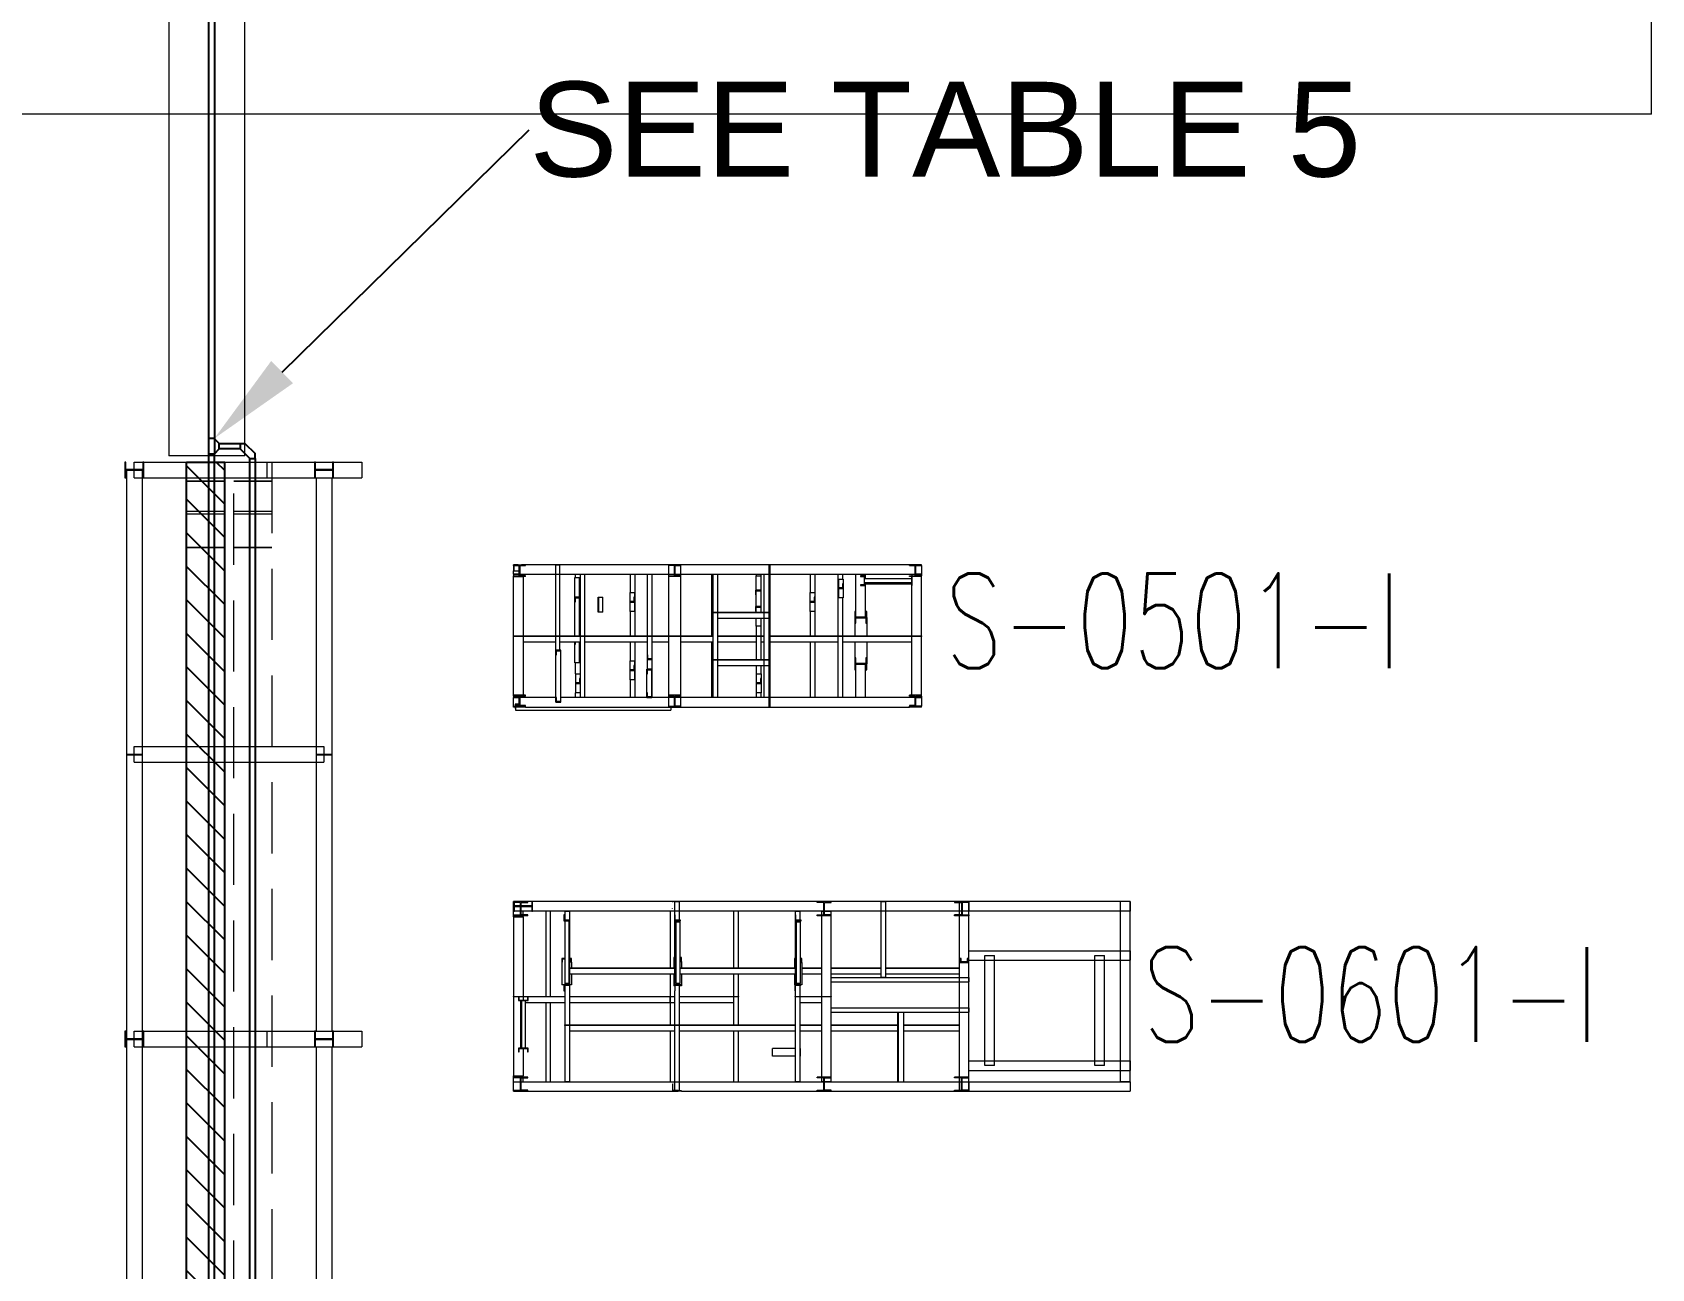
# Model space of a CAD drawing. Header units: inches. Extents: x -430764 to 624329, y 7374 to 217374.
# Drawn here: x -243670 to -226595, y 126808 to 139841 of the extents above; entities that cross this region are included whole.
import ezdxf
from ezdxf import colors
from ezdxf.entities.mleader import LeaderData, LeaderLine
from ezdxf.enums import TextEntityAlignment as Align
from ezdxf.math import Vec2, Vec3

# ---------------------------------------------------------------- set-up
doc = ezdxf.new("R2010")
doc.units = ezdxf.units.IN
doc.header["$MEASUREMENT"] = 0
doc.linetypes.add('CABLETRAYLAYOUT-EMBED 2_DWG$0$HIDDEN2', pattern=[0.1875, 0.125, -0.0625])
for name, color, linetype, lineweight in [('Background Stuff', 252, 'Continuous', 5), ('Cable Tray Instruments', 7, 'Continuous', 13), ('Cable Tray Power', 7, 'Continuous', 13), ('Cable Trench', 7, 'Continuous', 13), ('CABLETRAYLAYOUT-EMBED 2_DWG$0$DwgTemplate', 7, 'Continuous', 9), ('Labels', 7, 'Continuous', 5)]:
    doc.layers.add(name, color=color, linetype=linetype, lineweight=lineweight)
doc.layers.add('Cables', color=7, linetype='Continuous')
doc.styles.add('HZTXT', font='simplexs.shx', dxfattribs={"width": 0.7, "bigfont": 'hztxt.shx'})
doc.styles.get("Standard").update_dxf_attribs({"font": 'arial.ttf'})

msp = doc.modelspace()

# ---------------------------------------------------------------- hatches: boundary and pattern name
at = {"layer": 'Cables'}
h = msp.add_hatch(dxfattribs=at)
h.set_pattern_fill('ANSI31', color=3, scale=2000, angle=90)
h.paths.add_polyline_path([(-242045, 135311), (-241645, 135311), (-241645, 93228), (-242045, 93228)])

# ---------------------------------------------------------------- linework, layer by layer
at = {"layer": 'Background Stuff', "color": 2}
msp.add_line((-241430, 135378), (-242230, 135378), dxfattribs=at)
at = {"layer": 'Cable Tray Instruments', "color": 6, "linetype": 'CABLETRAYLAYOUT-EMBED 2_DWG$0$HIDDEN2', "ltscale": 6000}
msp.add_lwpolyline([(-241145, 135311), (-241145, 93728), (-241545, 93728), (-241545, 135311)], dxfattribs=at)
msp.add_lwpolyline([(-241145, 93728), (-241545, 93728), (-241545, 135311), (-241145, 135311)], close=True, dxfattribs=at)
at = {"layer": 'Cable Tray Power', "color": 3, "linetype": 'Continuous'}
for p, q in [((-242045, 135311), (-241645, 135311)), ((-242045, 135111), (-241645, 135111)), ((-242045, 135111), (-241645, 135111)), ((-242045, 135111), (-241645, 135111)), ((-242045, 135111), (-241645, 135111)), ((-241645, 135111), (-242045, 135111)), ((-241645, 135111), (-242045, 135111)), ((-241645, 135111), (-242045, 135111)), ((-241645, 135111), (-242045, 135111)), ((-242045, 135111), (-241645, 135111)), ((-242045, 134792), (-241645, 134792)), ((-241645, 134761), (-242045, 134761)), ((-241645, 131528), (-241645, 132228)), ((-242045, 131528), (-242045, 126311))]:
    msp.add_line(p, q, dxfattribs=at)
at = {"layer": 'Cable Tray Power', "color": 6, "linetype": 'Continuous', "ltscale": 6000}
for p, q in [((-241545, 135311), (-241145, 135311)), ((-241545, 135111), (-241145, 135111)), ((-241545, 134792), (-241145, 134792)), ((-241145, 134761), (-241545, 134761)), ((-241145, 134411), (-241545, 134411)), ((-241545, 134411), (-241145, 134411)), ((-241545, 134411), (-241145, 134411))]:
    msp.add_line(p, q, dxfattribs=at)
at = {"layer": 'Cable Tray Power', "color": 6, "linetype": 'Continuous'}
for p, q in [((-241545, 135111), (-241145, 135111)), ((-241545, 135111), (-241145, 135111)), ((-241545, 135111), (-241145, 135111)), ((-241545, 135111), (-241145, 135111)), ((-241145, 135111), (-241545, 135111)), ((-241145, 135111), (-241545, 135111)), ((-241145, 135111), (-241545, 135111)), ((-241145, 135111), (-241545, 135111))]:
    msp.add_line(p, q, dxfattribs=at)
at = {"layer": 'Cable Tray Power', "color": 3, "linetype": 'Continuous'}
for points in [[(-242045, 135311), (-242045, 132228)], [(-241645, 135311), (-241645, 132228), (-241645, 131528), (-241645, 117518), (-241645, 117458), (-241645, 117398), (-241645, 117458), (-241645, 117518), (-241645, 131528)], [(-242045, 134411), (-241645, 134411)]]:
    msp.add_lwpolyline(points, close=True, dxfattribs=at)
msp.add_lwpolyline([(-242045, 120146), (-242045, 117518), (-242045, 131528), (-242045, 132228), (-242045, 131528)], dxfattribs=at)
at = {"layer": 'Cable Trench', "color": 2, "linetype": 'Continuous'}
msp.add_lwpolyline([(-241430, 135378), (-241430, 152194), (-242230, 152194), (-242230, 135378)], dxfattribs=at)
at = {"layer": 'Cables'}
for p, q in [((-241752, 135561), (-241808, 135561)), ((-241699, 135507), (-241752, 135561)), ((-241699, 135450), (-241752, 135396)), ((-241478, 135507), (-241428, 135507)), ((-241478, 135451), (-241377, 135350)), ((-241428, 135507), (-241320, 135400)), ((-241751, 135396), (-241808, 135396)), ((-241752, 135396), (-241808, 135396)), ((-241320, 135350), (-241320, 135400))]:
    msp.add_line(p, q, dxfattribs=at)
for points in [[(-241808, 135396), (-241808, 152848), (-241751, 152848), (-241751, 135396)], [(-241809, 93357), (-241809, 135396), (-241752, 135396), (-241752, 93357)], [(-241377, 93728), (-241377, 135350), (-241319, 135350), (-241320, 93728)]]:
    msp.add_lwpolyline(points, dxfattribs=at)
msp.add_lwpolyline([(-241478, 135451), (-241699, 135451), (-241699, 135507), (-241478, 135507)], close=True, dxfattribs=at)
at = {"layer": 'Cables', "color": 3}
msp.add_lwpolyline([(-242045, 135311), (-241645, 135311), (-241645, 93228), (-242045, 93228)], close=True, dxfattribs=at)
at = {"layer": 'CABLETRAYLAYOUT-EMBED 2_DWG$0$DwgTemplate', "color": 252, "linetype": 'Continuous'}
for p, q in [((-226595, 138978), (-226595, 143478)), ((-240912, 138978), (-255602, 138978)), ((-226595, 138978), (-240912, 138978)), ((-242685, 135311), (-242696, 135311)), ((-242696, 135311), (-242696, 135146)), ((-242685, 135231), (-242685, 135311)), ((-242595, 135311), (-241195, 135311)), ((-242595, 135146), (-242595, 135311)), ((-242504, 135311), (-242504, 135231)), ((-242494, 135311), (-242504, 135311)), ((-242494, 135146), (-242494, 135311)), ((-241195, 135311), (-240195, 135311)), ((-241195, 135146), (-241195, 135311)), ((-240696, 135311), (-240696, 135146)), ((-240685, 135311), (-240696, 135311)), ((-240685, 135231), (-240685, 135311)), ((-240504, 135311), (-240504, 135231)), ((-240494, 135311), (-240504, 135311)), ((-240494, 135146), (-240494, 135311)), ((-240195, 135311), (-240195, 135146)), ((-242696, 135146), (-242685, 135146)), ((-242504, 135231), (-242685, 135231)), ((-242685, 135225), (-242504, 135225)), ((-242685, 135146), (-242685, 135225)), ((-242677, 135228), (-242677, 132228)), ((-242677, 135228), (-242512, 135228)), ((-242595, 135146), (-241195, 135146)), ((-242512, 135228), (-242512, 132228)), ((-242504, 135225), (-242504, 135146)), ((-242504, 135146), (-242494, 135146)), ((-241195, 135146), (-240195, 135146)), ((-240696, 135146), (-240685, 135146)), ((-240504, 135231), (-240685, 135231)), ((-240685, 135146), (-240685, 135225)), ((-240685, 135225), (-240504, 135225)), ((-240677, 135146), (-240677, 132228)), ((-240512, 135146), (-240512, 132228)), ((-240504, 135225), (-240504, 135146)), ((-240504, 135146), (-240494, 135146)), ((-238595, 134228), (-238595, 134165)), ((-238547, 134228), (-238595, 134228)), ((-238595, 134219), (-238595, 134228)), ((-238590, 134222), (-238547, 134222)), ((-238590, 134165), (-238590, 134222)), ((-238536, 134219), (-238587, 134219)), ((-238547, 134222), (-238547, 134228)), ((-238547, 134228), (-238513, 134228)), ((-238513, 134222), (-238547, 134222)), ((-238536, 134112), (-238536, 134219)), ((-238529, 134219), (-238470, 134219)), ((-238529, 134219), (-238529, 134128)), ((-238529, 134219), (-238470, 134219)), ((-238529, 134112), (-238529, 134219)), ((-238470, 134228), (-238513, 134228)), ((-238470, 134219), (-238470, 134228)), ((-234420, 134228), (-238470, 134228)), ((-238470, 134219), (-238470, 134228)), ((-238150, 134228), (-238107, 134228)), ((-238150, 133328), (-238150, 134228)), ((-238107, 133328), (-238107, 134228)), ((-236832, 134228), (-236957, 134228)), ((-236957, 134219), (-236957, 134228)), ((-236957, 134228), (-236832, 134228)), ((-236957, 132728), (-236957, 134228)), ((-236898, 134219), (-236957, 134219)), ((-236898, 134112), (-236898, 134219)), ((-236892, 134112), (-236892, 134219)), ((-236892, 134219), (-236832, 134219)), ((-236832, 134219), (-236832, 134228)), ((-236832, 132728), (-236832, 134228)), ((-235901, 134225), (-235895, 134225)), ((-235901, 132728), (-235901, 134225)), ((-235895, 134225), (-235895, 132728)), ((-234420, 134228), (-234420, 134219)), ((-234420, 134219), (-234420, 134228)), ((-234295, 134228), (-234420, 134228)), ((-234420, 134219), (-234361, 134219)), ((-234361, 134219), (-234420, 134219)), ((-234361, 134128), (-234361, 134219)), ((-234361, 134112), (-234361, 134219)), ((-234354, 134112), (-234354, 134219)), ((-234354, 134219), (-234295, 134219)), ((-234295, 134219), (-234295, 134228)), ((-234295, 134219), (-234295, 134128)), ((-238595, 134128), (-238595, 134165)), ((-238595, 134165), (-238590, 134165)), ((-238536, 134128), (-238595, 134128)), ((-238595, 134128), (-238595, 134112)), ((-238595, 134128), (-238536, 134128)), ((-238595, 134112), (-238536, 134112)), ((-238595, 134103), (-238595, 134112)), ((-238595, 132853), (-238595, 134103)), ((-238595, 134103), (-238495, 134103)), ((-238470, 134103), (-238595, 134103)), ((-238590, 134165), (-238536, 134165)), ((-238529, 134128), (-234361, 134128)), ((-238470, 134112), (-238529, 134112)), ((-238495, 134128), (-238495, 134112)), ((-238495, 134103), (-238495, 132853)), ((-238470, 134103), (-238470, 134112)), ((-237950, 133478), (-237950, 134093)), ((-237950, 134093), (-237899, 134093)), ((-237943, 134093), (-237943, 134128)), ((-237899, 133478), (-237899, 134093)), ((-237895, 134128), (-237847, 134128)), ((-237895, 134128), (-237895, 132828)), ((-237847, 134128), (-237847, 132828)), ((-237363, 133935), (-237363, 134128)), ((-237315, 133478), (-237315, 134128)), ((-237183, 133128), (-237183, 134128)), ((-237183, 134128), (-237135, 134128)), ((-237135, 132828), (-237135, 134128)), ((-236957, 134103), (-236957, 134112)), ((-236957, 134112), (-236898, 134112)), ((-236832, 134103), (-236957, 134103)), ((-236832, 134112), (-236892, 134112)), ((-236832, 134103), (-236832, 134112)), ((-236508, 134128), (-236508, 133478)), ((-236495, 134128), (-236447, 134128)), ((-236495, 134128), (-236495, 132828)), ((-236447, 134128), (-236447, 132828)), ((-236445, 134128), (-236445, 133728)), ((-236040, 134110), (-236040, 133728)), ((-236040, 134110), (-235989, 134110)), ((-236033, 134110), (-236033, 134128)), ((-235989, 134110), (-235989, 133728)), ((-235985, 133728), (-235985, 134128)), ((-235958, 134128), (-235958, 133728)), ((-235463, 133935), (-235463, 134128)), ((-235415, 133478), (-235415, 134128)), ((-235173, 132828), (-235173, 134128)), ((-235173, 134128), (-235125, 134128)), ((-235170, 134078), (-235119, 134078)), ((-235170, 134078), (-235170, 133878)), ((-235125, 134078), (-235125, 134128)), ((-235119, 134078), (-235119, 133878)), ((-234985, 133677), (-234985, 134128)), ((-234937, 134110), (-234937, 134103)), ((-234896, 134110), (-234937, 134110)), ((-234937, 134103), (-234900, 134103)), ((-234900, 134103), (-234900, 134016)), ((-234896, 134008), (-234896, 134110)), ((-234396, 134080), (-234896, 134080)), ((-234896, 134040), (-234396, 134040)), ((-234885, 134080), (-234885, 134128)), ((-234420, 134112), (-234361, 134112)), ((-234420, 134103), (-234420, 134112)), ((-234295, 134103), (-234420, 134103)), ((-234396, 134103), (-234396, 134008)), ((-234395, 134128), (-234395, 134112)), ((-234295, 134103), (-234395, 134103)), ((-234395, 132853), (-234395, 134103)), ((-234295, 134128), (-234354, 134128)), ((-234354, 134128), (-234295, 134128)), ((-234295, 134112), (-234354, 134112)), ((-234295, 134128), (-234295, 134112)), ((-234295, 134103), (-234295, 134112)), ((-234295, 132853), (-234295, 134103)), ((-237950, 133888), (-237950, 133837)), ((-237899, 133888), (-237950, 133888)), ((-237944, 133881), (-237899, 133881)), ((-237944, 133837), (-237944, 133881)), ((-237899, 133881), (-237899, 133888)), ((-237705, 133887), (-237699, 133887)), ((-237705, 133728), (-237705, 133887)), ((-237699, 133887), (-237699, 133728)), ((-237699, 133887), (-237654, 133887)), ((-237654, 133728), (-237654, 133887)), ((-237370, 133935), (-237370, 133735)), ((-237370, 133935), (-237319, 133935)), ((-237326, 133886), (-237326, 133842)), ((-237319, 133886), (-237326, 133886)), ((-237319, 133935), (-237319, 133735)), ((-237319, 133835), (-237319, 133886)), ((-235993, 133962), (-236043, 133962)), ((-236043, 133962), (-236043, 133911)), ((-236043, 133911), (-236037, 133911)), ((-236037, 133955), (-235993, 133955)), ((-236037, 133911), (-236037, 133955)), ((-235993, 133955), (-235993, 133962)), ((-235470, 133935), (-235419, 133935)), ((-235470, 133935), (-235470, 133735)), ((-235426, 133886), (-235426, 133842)), ((-235419, 133886), (-235426, 133886)), ((-235419, 133935), (-235419, 133735)), ((-235419, 133835), (-235419, 133886)), ((-235170, 133985), (-235170, 133978)), ((-235126, 133985), (-235170, 133985)), ((-235170, 133978), (-235119, 133978)), ((-235119, 133878), (-235170, 133878)), ((-235119, 134029), (-235126, 134029)), ((-235126, 134029), (-235126, 133985)), ((-235125, 132828), (-235125, 133878)), ((-235119, 133978), (-235119, 134029)), ((-234900, 134016), (-234937, 134016)), ((-234937, 134016), (-234937, 134008)), ((-234937, 134008), (-234896, 134008)), ((-234896, 134029), (-234396, 134029)), ((-234885, 133677), (-234885, 134029)), ((-234396, 134008), (-234395, 134008)), ((-237950, 133837), (-237944, 133837)), ((-237699, 133728), (-237705, 133728)), ((-237654, 133728), (-237699, 133728)), ((-237370, 133842), (-237370, 133835)), ((-237326, 133842), (-237370, 133842)), ((-237370, 133835), (-237319, 133835)), ((-237319, 133735), (-237370, 133735)), ((-237363, 133478), (-237363, 133735)), ((-236495, 133722), (-236495, 133728)), ((-236495, 133728), (-235895, 133728)), ((-235895, 133722), (-236495, 133722)), ((-235993, 133790), (-236043, 133790)), ((-236043, 133790), (-236043, 133739)), ((-236043, 133739), (-236037, 133739)), ((-236037, 133783), (-235993, 133783)), ((-236037, 133739), (-236037, 133783)), ((-235993, 133783), (-235993, 133790)), ((-235958, 133722), (-235958, 133228)), ((-235895, 133728), (-235895, 133722)), ((-235426, 133842), (-235470, 133842)), ((-235470, 133842), (-235470, 133835)), ((-235470, 133835), (-235419, 133835)), ((-235419, 133735), (-235470, 133735)), ((-235463, 133478), (-235463, 133735)), ((-234997, 133736), (-234997, 133611)), ((-234988, 133736), (-234997, 133736)), ((-234988, 133677), (-234988, 133736)), ((-234872, 133736), (-234881, 133736)), ((-234881, 133736), (-234881, 133677)), ((-234872, 133611), (-234872, 133736)), ((-236447, 133665), (-235901, 133665)), ((-236445, 133665), (-236445, 133228)), ((-236040, 133665), (-236040, 133580)), ((-235989, 133580), (-236040, 133580)), ((-236033, 133228), (-236033, 133580)), ((-235989, 133665), (-235989, 133580)), ((-235985, 133228), (-235985, 133665)), ((-234997, 133673), (-234872, 133673)), ((-234997, 133673), (-234997, 133478)), ((-234997, 133611), (-234988, 133611)), ((-234881, 133677), (-234988, 133677)), ((-234988, 133670), (-234881, 133670)), ((-234988, 133611), (-234988, 133670)), ((-234881, 133670), (-234881, 133611)), ((-234881, 133611), (-234872, 133611)), ((-234872, 133673), (-234872, 133478)), ((-238595, 133478), (-238147, 133478)), ((-238595, 133472), (-238595, 133478)), ((-238147, 133472), (-238595, 133472)), ((-238495, 133415), (-238150, 133415)), ((-238147, 133478), (-238147, 133472)), ((-238147, 133478), (-237895, 133478)), ((-238147, 133472), (-238147, 133478)), ((-237895, 133472), (-238147, 133472)), ((-238107, 133415), (-237895, 133415)), ((-237950, 133193), (-237950, 133415)), ((-237950, 133415), (-237950, 133391)), ((-237950, 133391), (-237944, 133391)), ((-237944, 133391), (-237944, 133415)), ((-237899, 133193), (-237899, 133415)), ((-237895, 133472), (-237895, 133478)), ((-237895, 133478), (-237135, 133478)), ((-237895, 133478), (-237895, 133472)), ((-237135, 133472), (-237895, 133472)), ((-237847, 133415), (-237183, 133415)), ((-237363, 133215), (-237363, 133415)), ((-237315, 132828), (-237315, 133415)), ((-237135, 133478), (-237135, 133472)), ((-237135, 133478), (-236895, 133478)), ((-237135, 133472), (-237135, 133478)), ((-236895, 133472), (-237135, 133472)), ((-237135, 133415), (-236957, 133415)), ((-236895, 133478), (-236495, 133478)), ((-236895, 133472), (-236895, 133478)), ((-236895, 133478), (-236895, 133472)), ((-236495, 133472), (-236895, 133472)), ((-236832, 133415), (-236495, 133415)), ((-236508, 133415), (-236508, 132828)), ((-236495, 133478), (-236495, 133472)), ((-236447, 133478), (-235985, 133478)), ((-235985, 133472), (-236447, 133472)), ((-236445, 133415), (-236033, 133415)), ((-235985, 133478), (-235985, 133472)), ((-235985, 133472), (-235985, 133478)), ((-235985, 133478), (-235958, 133478)), ((-235958, 133472), (-235985, 133472)), ((-235985, 133415), (-235958, 133415)), ((-235895, 133478), (-235125, 133478)), ((-235895, 133472), (-235895, 133478)), ((-235125, 133472), (-235895, 133472)), ((-235895, 133415), (-235173, 133415)), ((-235463, 132828), (-235463, 133415)), ((-235415, 132828), (-235415, 133415)), ((-235125, 133478), (-235125, 133472)), ((-235125, 133472), (-235125, 133478)), ((-235125, 133478), (-234295, 133478)), ((-234295, 133472), (-235125, 133472)), ((-235125, 133415), (-234395, 133415)), ((-234997, 133415), (-234997, 133183)), ((-234872, 133415), (-234872, 133183)), ((-234295, 133478), (-234295, 133472)), ((-238099, 133328), (-238150, 133328)), ((-238150, 133328), (-238150, 133277)), ((-238150, 133328), (-238099, 133328)), ((-238150, 132779), (-238150, 133328)), ((-238150, 133277), (-238144, 133277)), ((-238144, 133277), (-238144, 133322)), ((-238144, 133322), (-238099, 133322)), ((-238099, 133322), (-238099, 133328)), ((-238099, 132779), (-238099, 133328)), ((-237899, 133193), (-237950, 133193)), ((-237943, 133078), (-237943, 133193)), ((-237370, 133215), (-237319, 133215)), ((-237370, 133215), (-237370, 133015)), ((-237319, 133215), (-237319, 133015)), ((-237186, 133279), (-237186, 133228)), ((-237179, 133279), (-237186, 133279)), ((-237186, 133228), (-237135, 133228)), ((-237179, 133235), (-237179, 133279)), ((-237135, 133235), (-237179, 133235)), ((-237135, 133228), (-237135, 133235)), ((-236495, 133222), (-236495, 133228)), ((-236495, 133228), (-235895, 133228)), ((-235895, 133222), (-236495, 133222)), ((-235958, 133222), (-235958, 132828)), ((-235895, 133228), (-235895, 133222)), ((-234997, 133246), (-234997, 133121)), ((-234988, 133246), (-234997, 133246)), ((-234988, 133187), (-234988, 133246)), ((-234881, 133187), (-234988, 133187)), ((-234881, 133246), (-234881, 133187)), ((-234872, 133246), (-234881, 133246)), ((-234872, 133121), (-234872, 133246)), ((-237944, 133078), (-237895, 133078)), ((-237944, 133078), (-237944, 132878)), ((-237900, 133029), (-237900, 132985)), ((-237895, 133029), (-237900, 133029)), ((-237370, 133121), (-237370, 133115)), ((-237326, 133121), (-237370, 133121)), ((-237370, 133115), (-237319, 133115)), ((-237319, 133015), (-237370, 133015)), ((-237363, 132828), (-237363, 133015)), ((-237326, 133166), (-237326, 133121)), ((-237319, 133166), (-237326, 133166)), ((-237319, 133115), (-237319, 133166)), ((-237190, 132828), (-237190, 133128)), ((-237190, 133128), (-237139, 133128)), ((-237190, 133128), (-237190, 133077)), ((-237139, 133128), (-237190, 133128)), ((-237190, 133077), (-237183, 133077)), ((-237183, 133122), (-237139, 133122)), ((-237183, 133077), (-237183, 133122)), ((-237139, 132828), (-237139, 133128)), ((-237139, 133122), (-237139, 133128)), ((-237135, 133059), (-237139, 133059)), ((-237135, 133008), (-237135, 133059)), ((-236447, 133165), (-235901, 133165)), ((-236445, 133165), (-236445, 132828)), ((-236036, 133078), (-236036, 132878)), ((-236036, 133078), (-235985, 133078)), ((-236033, 133078), (-236033, 133165)), ((-235985, 133029), (-235991, 133029)), ((-235991, 133029), (-235991, 132985)), ((-235985, 133078), (-235985, 133165)), ((-235985, 133078), (-235985, 132878)), ((-235985, 132978), (-235985, 133029)), ((-234872, 133183), (-234997, 133183)), ((-234997, 133121), (-234988, 133121)), ((-234988, 133180), (-234881, 133180)), ((-234988, 133121), (-234988, 133180)), ((-234985, 132828), (-234985, 133180)), ((-234885, 132828), (-234885, 133180)), ((-234881, 133180), (-234881, 133121)), ((-234881, 133121), (-234872, 133121)), ((-238595, 132853), (-238495, 132853)), ((-238470, 132853), (-238595, 132853)), ((-238595, 132844), (-238595, 132853)), ((-238595, 132844), (-238595, 132828)), ((-238536, 132844), (-238595, 132844)), ((-238536, 132737), (-238536, 132844)), ((-238529, 132737), (-238529, 132844)), ((-238529, 132844), (-238470, 132844)), ((-238495, 132844), (-238495, 132828)), ((-238470, 132844), (-238470, 132853)), ((-237944, 132985), (-237944, 132978)), ((-237900, 132985), (-237944, 132985)), ((-237944, 132978), (-237895, 132978)), ((-237895, 132878), (-237944, 132878)), ((-237943, 132828), (-237943, 132878)), ((-237183, 132879), (-237190, 132879)), ((-237190, 132879), (-237190, 132828)), ((-237183, 132835), (-237183, 132879)), ((-237139, 133008), (-237135, 133008)), ((-236832, 132853), (-236957, 132853)), ((-236957, 132844), (-236957, 132853)), ((-236898, 132844), (-236957, 132844)), ((-236898, 132737), (-236898, 132844)), ((-236892, 132737), (-236892, 132844)), ((-236892, 132844), (-236832, 132844)), ((-236832, 132844), (-236832, 132853)), ((-235991, 132985), (-236036, 132985)), ((-236036, 132985), (-236036, 132978)), ((-236036, 132978), (-235985, 132978)), ((-235985, 132878), (-236036, 132878)), ((-236033, 132828), (-236033, 132878)), ((-235985, 132828), (-235985, 132878)), ((-234295, 132853), (-234420, 132853)), ((-234420, 132844), (-234420, 132853)), ((-234361, 132844), (-234420, 132844)), ((-234295, 132853), (-234395, 132853)), ((-234395, 132844), (-234395, 132828)), ((-234361, 132737), (-234361, 132844)), ((-234354, 132844), (-234295, 132844)), ((-234354, 132737), (-234354, 132844)), ((-234295, 132844), (-234295, 132853)), ((-234295, 132844), (-234295, 132828)), ((-238536, 132828), (-238595, 132828)), ((-238595, 132737), (-238595, 132828)), ((-238595, 132828), (-238536, 132828)), ((-238595, 132737), (-238536, 132737)), ((-238595, 132728), (-238595, 132737)), ((-238470, 132728), (-238595, 132728)), ((-238536, 132760), (-238578, 132759)), ((-238578, 132759), (-238578, 132737)), ((-238578, 132728), (-238577, 132696)), ((-238577, 132696), (-238573, 132696)), ((-238577, 132696), (-236940, 132696)), ((-238574, 132753), (-238536, 132754)), ((-238574, 132737), (-238574, 132753)), ((-238574, 132753), (-238536, 132753)), ((-238573, 132696), (-238573, 132728)), ((-238573, 132696), (-236936, 132696)), ((-238529, 132828), (-238529, 132744)), ((-238150, 132828), (-238529, 132828)), ((-238470, 132744), (-238529, 132744)), ((-238470, 132737), (-238529, 132737)), ((-238470, 132728), (-238470, 132744)), ((-238470, 132728), (-238470, 132737)), ((-238470, 132728), (-234420, 132728)), ((-238144, 132830), (-238150, 132830)), ((-238150, 132830), (-238150, 132779)), ((-238150, 132779), (-238099, 132779)), ((-238099, 132779), (-238150, 132779)), ((-238144, 132785), (-238144, 132830)), ((-238099, 132785), (-238144, 132785)), ((-237190, 132828), (-238099, 132828)), ((-238099, 132779), (-238099, 132785)), ((-237847, 132828), (-237895, 132828)), ((-237139, 132828), (-237190, 132828)), ((-237190, 132828), (-237139, 132828)), ((-237139, 132835), (-237183, 132835)), ((-237139, 132828), (-237139, 132835)), ((-234361, 132828), (-237139, 132828)), ((-237135, 132828), (-237139, 132828)), ((-236957, 132728), (-236957, 132737)), ((-236957, 132737), (-236898, 132737)), ((-236832, 132728), (-236957, 132728)), ((-236832, 132728), (-236957, 132728)), ((-236936, 132696), (-236940, 132696)), ((-236936, 132728), (-236936, 132696)), ((-236832, 132737), (-236892, 132737)), ((-236832, 132728), (-236832, 132737)), ((-236447, 132828), (-236495, 132828)), ((-235895, 132728), (-235901, 132728)), ((-235125, 132828), (-235173, 132828)), ((-234361, 132744), (-234420, 132744)), ((-234420, 132744), (-234420, 132728)), ((-234420, 132728), (-234420, 132737)), ((-234420, 132737), (-234361, 132737)), ((-234295, 132728), (-234420, 132728)), ((-234361, 132744), (-234361, 132828)), ((-234295, 132828), (-234354, 132828)), ((-234354, 132828), (-234295, 132828)), ((-234295, 132737), (-234354, 132737)), ((-234295, 132828), (-234295, 132737)), ((-234295, 132728), (-234295, 132737)), ((-242512, 132228), (-242677, 132228)), ((-242677, 132225), (-242512, 132225)), ((-242677, 132225), (-242677, 129228)), ((-242595, 132146), (-242595, 132311)), ((-242595, 132311), (-240595, 132311)), ((-242512, 132225), (-242512, 129228)), ((-240512, 132228), (-240677, 132228)), ((-240677, 132225), (-240512, 132225)), ((-240677, 132225), (-240677, 129311)), ((-240595, 132311), (-240595, 132146)), ((-240512, 132225), (-240512, 129311)), ((-242595, 132146), (-240595, 132146)), ((-238445, 130678), (-238595, 130678)), ((-238595, 130668), (-238595, 130678)), ((-238595, 130678), (-238595, 130578)), ((-238587, 130678), (-238595, 130678)), ((-238595, 130578), (-238595, 130678)), ((-233795, 130678), (-238595, 130678)), ((-238523, 130668), (-238595, 130668)), ((-238587, 130631), (-238587, 130678)), ((-238403, 130631), (-238587, 130631)), ((-238587, 130578), (-238587, 130626)), ((-238587, 130626), (-238403, 130626)), ((-238523, 130538), (-238523, 130668)), ((-238516, 130668), (-238445, 130668)), ((-238516, 130538), (-238516, 130668)), ((-238445, 130668), (-238445, 130678)), ((-238395, 130678), (-238403, 130678)), ((-238403, 130678), (-238403, 130631)), ((-238403, 130626), (-238403, 130578)), ((-238395, 130578), (-238395, 130678)), ((-236920, 130678), (-236920, 130672)), ((-236895, 130678), (-236847, 130678)), ((-236895, 130538), (-236895, 130678)), ((-236847, 130481), (-236847, 130678)), ((-235245, 130678), (-235395, 130678)), ((-235395, 130668), (-235395, 130678)), ((-235323, 130668), (-235395, 130668)), ((-235323, 130538), (-235323, 130668)), ((-235316, 130538), (-235316, 130668)), ((-235316, 130668), (-235245, 130668)), ((-235245, 130668), (-235245, 130678)), ((-234723, 130678), (-234723, 129878)), ((-234723, 130678), (-234675, 130678)), ((-234675, 130678), (-234675, 129878)), ((-233945, 130678), (-233945, 130668)), ((-233795, 130678), (-233945, 130678)), ((-233945, 130668), (-233873, 130668)), ((-233895, 128678), (-233895, 130678)), ((-233895, 130678), (-233795, 130678)), ((-233873, 130668), (-233873, 130538)), ((-233795, 130668), (-233866, 130668)), ((-233866, 130668), (-233866, 130538)), ((-232095, 130678), (-233795, 130678)), ((-233795, 128678), (-233795, 130678)), ((-233795, 130678), (-233795, 130578)), ((-233795, 130668), (-233795, 130678)), ((-232095, 130678), (-232195, 130678)), ((-232195, 128778), (-232195, 130678)), ((-232095, 130678), (-232095, 130578)), ((-232095, 128778), (-232095, 130678)), ((-238595, 130538), (-238595, 130578)), ((-238595, 130578), (-238587, 130578)), ((-233795, 130578), (-238595, 130578)), ((-238595, 130538), (-238523, 130538)), ((-238595, 130528), (-238595, 130538)), ((-238595, 130516), (-238595, 130528)), ((-238445, 130528), (-238595, 130528)), ((-238595, 130516), (-238495, 130516)), ((-238595, 130516), (-238595, 128841)), ((-238445, 130538), (-238516, 130538)), ((-238495, 130538), (-238495, 130578)), ((-238495, 130516), (-238495, 130528)), ((-238495, 130516), (-238495, 129636)), ((-238445, 130528), (-238445, 130538)), ((-238403, 130578), (-238395, 130578)), ((-238253, 129678), (-238253, 130578)), ((-238205, 129678), (-238205, 130578)), ((-238060, 130538), (-238066, 130538)), ((-238066, 130538), (-238066, 130475)), ((-238066, 130475), (-238003, 130475)), ((-238060, 130481), (-238060, 130538)), ((-238003, 130481), (-238060, 130481)), ((-238056, 130475), (-238013, 130475)), ((-238056, 130475), (-238056, 129814)), ((-238055, 130578), (-238055, 130481)), ((-238055, 130578), (-238007, 130578)), ((-238013, 130475), (-238013, 129814)), ((-238007, 130578), (-238007, 130481)), ((-238007, 130475), (-238007, 129801)), ((-238003, 130475), (-238003, 130481)), ((-236945, 130578), (-236945, 129978)), ((-236920, 130603), (-236920, 130609)), ((-236899, 130538), (-236899, 130475)), ((-236893, 130538), (-236899, 130538)), ((-236899, 130475), (-236836, 130475)), ((-236895, 129801), (-236895, 130475)), ((-236893, 130481), (-236893, 130538)), ((-236836, 130481), (-236893, 130481)), ((-236886, 130463), (-236843, 130463)), ((-236886, 130463), (-236886, 129814)), ((-236847, 130463), (-236847, 130475)), ((-236843, 130463), (-236843, 129814)), ((-236836, 130475), (-236836, 130481)), ((-236273, 129978), (-236273, 130578)), ((-236225, 129978), (-236225, 130578)), ((-235620, 130538), (-235626, 130538)), ((-235626, 130538), (-235626, 130475)), ((-235626, 130475), (-235563, 130475)), ((-235625, 130578), (-235577, 130578)), ((-235625, 130578), (-235625, 130538)), ((-235625, 130475), (-235625, 129801)), ((-235620, 130481), (-235620, 130538)), ((-235563, 130481), (-235620, 130481)), ((-235616, 130463), (-235616, 129814)), ((-235616, 130463), (-235573, 130463)), ((-235577, 130578), (-235577, 130481)), ((-235577, 130475), (-235577, 130463)), ((-235573, 130463), (-235573, 129814)), ((-235563, 130475), (-235563, 130481)), ((-235395, 130538), (-235323, 130538)), ((-235395, 130528), (-235395, 130538)), ((-235245, 130528), (-235395, 130528)), ((-235345, 128778), (-235345, 130578)), ((-235345, 130578), (-235245, 130578)), ((-235245, 130538), (-235316, 130538)), ((-235245, 128778), (-235245, 130578)), ((-235245, 130528), (-235245, 130538)), ((-233945, 130528), (-233945, 130538)), ((-233873, 130538), (-233945, 130538)), ((-233795, 130528), (-233945, 130528)), ((-233866, 130538), (-233795, 130538)), ((-232095, 130578), (-233795, 130578)), ((-233795, 130538), (-233795, 130528)), ((-233795, 130158), (-232095, 130158)), ((-232095, 130158), (-232095, 130058)), ((-238056, 130078), (-238086, 130078)), ((-238086, 130078), (-238086, 130038)), ((-238086, 130038), (-238078, 130038)), ((-238086, 130038), (-238086, 129798)), ((-238078, 130038), (-238078, 130075)), ((-238078, 130075), (-238056, 130075)), ((-238013, 129978), (-236895, 129978)), ((-236895, 129972), (-238013, 129972)), ((-237984, 130078), (-238007, 130078)), ((-238007, 130075), (-237992, 130075)), ((-237992, 130075), (-237992, 130038)), ((-237992, 130038), (-237984, 130038)), ((-237984, 130038), (-237984, 130078)), ((-237984, 130038), (-237984, 129978)), ((-236897, 130089), (-236905, 130089)), ((-236905, 130089), (-236905, 130046)), ((-236905, 130046), (-236886, 130046)), ((-236905, 130046), (-236905, 129978)), ((-236897, 130051), (-236897, 130089)), ((-236897, 130068), (-236895, 130068)), ((-236886, 130051), (-236897, 130051)), ((-236895, 129978), (-236895, 129972)), ((-236895, 129972), (-236895, 129978)), ((-236895, 129978), (-236886, 129978)), ((-236886, 129972), (-236895, 129972)), ((-236843, 130068), (-236833, 130068)), ((-236833, 130051), (-236843, 130051)), ((-236843, 130046), (-236825, 130046)), ((-236843, 129978), (-235625, 129978)), ((-235625, 129972), (-236843, 129972)), ((-236825, 130089), (-236833, 130089)), ((-236833, 130089), (-236833, 130051)), ((-236825, 130046), (-236825, 130089)), ((-236825, 130046), (-236825, 129978)), ((-235635, 130079), (-235635, 130036)), ((-235627, 130079), (-235635, 130079)), ((-235635, 130036), (-235635, 129978)), ((-235635, 130036), (-235616, 130036)), ((-235627, 130041), (-235627, 130079)), ((-235627, 130078), (-235625, 130078)), ((-235616, 130041), (-235627, 130041)), ((-235625, 129978), (-235625, 129972)), ((-235573, 130078), (-235563, 130078)), ((-235563, 130041), (-235573, 130041)), ((-235573, 130036), (-235555, 130036)), ((-235563, 130079), (-235563, 130041)), ((-235555, 130079), (-235563, 130079)), ((-235555, 130036), (-235555, 130079)), ((-235555, 130036), (-235555, 129798)), ((-235555, 129978), (-235345, 129978)), ((-235345, 129972), (-235555, 129972)), ((-235245, 129978), (-234723, 129978)), ((-234723, 129972), (-235245, 129972)), ((-234675, 129978), (-233895, 129978)), ((-233895, 129972), (-234675, 129972)), ((-233877, 130079), (-233885, 130079)), ((-233885, 130079), (-233885, 130036)), ((-233885, 130036), (-233805, 130036)), ((-233877, 130041), (-233877, 130079)), ((-233813, 130041), (-233877, 130041)), ((-233813, 130079), (-233813, 130041)), ((-233805, 130079), (-233813, 130079)), ((-233805, 130036), (-233805, 130079)), ((-233795, 130058), (-232095, 130058)), ((-233625, 130108), (-233525, 130108)), ((-233625, 128948), (-233625, 130108)), ((-233525, 128948), (-233525, 130108)), ((-232465, 130108), (-232365, 130108)), ((-232465, 128948), (-232465, 130108)), ((-232365, 128948), (-232365, 130108)), ((-238066, 129798), (-238086, 129798)), ((-238003, 129801), (-238066, 129801)), ((-238066, 129801), (-238066, 129738)), ((-238060, 129738), (-238060, 129795)), ((-238060, 129795), (-238003, 129795)), ((-238013, 129814), (-238056, 129814)), ((-238055, 129814), (-238055, 129801)), ((-238055, 129795), (-238055, 128778)), ((-238007, 129915), (-236895, 129915)), ((-238007, 129795), (-238007, 128778)), ((-238003, 129795), (-238003, 129801)), ((-237984, 129798), (-238003, 129798)), ((-237984, 129915), (-237984, 129798)), ((-236945, 129915), (-236945, 129678)), ((-236905, 129915), (-236905, 129788)), ((-236896, 129788), (-236905, 129788)), ((-236896, 129801), (-236896, 129738)), ((-236833, 129801), (-236896, 129801)), ((-236890, 129738), (-236890, 129795)), ((-236890, 129795), (-236833, 129795)), ((-236843, 129814), (-236886, 129814)), ((-236847, 129801), (-236847, 129814)), ((-236847, 128684), (-236847, 129795)), ((-236825, 129788), (-236847, 129788)), ((-236843, 129915), (-235625, 129915)), ((-236833, 129795), (-236833, 129801)), ((-236825, 129915), (-236825, 129788)), ((-236273, 129378), (-236273, 129915)), ((-236225, 129378), (-236225, 129915)), ((-235635, 129915), (-235635, 129798)), ((-235629, 129798), (-235635, 129798)), ((-235629, 129801), (-235629, 129738)), ((-235566, 129801), (-235629, 129801)), ((-235623, 129738), (-235623, 129795)), ((-235623, 129795), (-235566, 129795)), ((-235573, 129814), (-235616, 129814)), ((-235577, 129814), (-235577, 129801)), ((-235577, 129795), (-235577, 128778)), ((-235566, 129795), (-235566, 129801)), ((-235555, 129798), (-235566, 129798)), ((-235555, 129915), (-235345, 129915)), ((-235245, 129915), (-234723, 129915)), ((-235245, 129830), (-235245, 129878)), ((-235245, 129878), (-233795, 129878)), ((-235245, 129830), (-233795, 129830)), ((-234675, 129878), (-234723, 129878)), ((-234675, 129915), (-233895, 129915)), ((-233795, 129878), (-233795, 129830)), ((-238595, 129672), (-238595, 129678)), ((-238595, 129678), (-238055, 129678)), ((-238542, 129672), (-238595, 129672)), ((-238535, 129673), (-238542, 129673)), ((-238542, 129673), (-238542, 129633)), ((-238542, 129633), (-238441, 129633)), ((-238535, 129636), (-238535, 129673)), ((-238448, 129672), (-238535, 129672)), ((-238448, 129636), (-238535, 129636)), ((-238522, 129633), (-238522, 129133)), ((-238511, 129633), (-238511, 129133)), ((-238471, 129133), (-238471, 129633)), ((-238471, 129615), (-238055, 129615)), ((-238448, 129673), (-238448, 129636)), ((-238441, 129673), (-238448, 129673)), ((-238441, 129633), (-238441, 129673)), ((-238055, 129672), (-238441, 129672)), ((-238253, 128778), (-238253, 129615)), ((-238205, 128778), (-238205, 129615)), ((-238066, 129738), (-238060, 129738)), ((-238055, 129678), (-238055, 129672)), ((-238007, 129678), (-236945, 129678)), ((-236945, 129672), (-238007, 129672)), ((-238007, 129615), (-236945, 129615)), ((-236945, 129672), (-236945, 129678)), ((-236945, 129678), (-236895, 129678)), ((-236945, 129678), (-236945, 129672)), ((-236945, 129672), (-236945, 129378)), ((-236895, 129672), (-236945, 129672)), ((-236945, 129615), (-236945, 129672)), ((-236945, 129672), (-236945, 129615)), ((-236945, 129615), (-236895, 129615)), ((-236896, 129738), (-236890, 129738)), ((-236895, 128684), (-236895, 129738)), ((-236847, 129678), (-236225, 129678)), ((-236225, 129672), (-236847, 129672)), ((-236847, 129615), (-236273, 129615)), ((-236225, 129678), (-236225, 129672)), ((-235629, 129738), (-235623, 129738)), ((-235625, 129738), (-235625, 128778)), ((-235625, 129672), (-235625, 129678)), ((-235625, 129678), (-235245, 129678)), ((-235245, 129672), (-235625, 129672)), ((-235577, 129615), (-235345, 129615)), ((-235245, 129678), (-235245, 129672)), ((-235245, 129558), (-233795, 129558)), ((-235245, 129510), (-235245, 129558)), ((-235245, 129510), (-233795, 129510)), ((-234545, 128778), (-234545, 129510)), ((-234539, 129510), (-234539, 128778)), ((-234482, 128778), (-234482, 129510)), ((-233795, 129558), (-233795, 129510)), ((-242696, 129311), (-242696, 129146)), ((-242685, 129311), (-242696, 129311)), ((-242685, 129231), (-242685, 129311)), ((-242595, 129311), (-241195, 129311)), ((-242595, 129146), (-242595, 129311)), ((-242504, 129311), (-242504, 129231)), ((-242494, 129311), (-242504, 129311)), ((-242494, 129146), (-242494, 129311)), ((-241195, 129146), (-241195, 129311)), ((-241195, 129311), (-240195, 129311)), ((-240685, 129311), (-240696, 129311)), ((-240696, 129311), (-240696, 129146)), ((-240685, 129231), (-240685, 129311)), ((-240504, 129311), (-240504, 129231)), ((-240494, 129311), (-240504, 129311)), ((-240494, 129146), (-240494, 129311)), ((-240195, 129311), (-240195, 129146)), ((-238055, 129378), (-236895, 129378)), ((-238055, 129372), (-238055, 129378)), ((-236895, 129372), (-238055, 129372)), ((-238007, 129315), (-236895, 129315)), ((-236945, 129315), (-236945, 128778)), ((-236895, 129372), (-236895, 129378)), ((-236895, 129378), (-235625, 129378)), ((-236895, 129378), (-236895, 129372)), ((-235625, 129372), (-236895, 129372)), ((-236847, 129315), (-235625, 129315)), ((-236273, 128778), (-236273, 129315)), ((-236225, 128778), (-236225, 129315)), ((-235625, 129378), (-235625, 129372)), ((-235577, 129378), (-235345, 129378)), ((-235345, 129372), (-235577, 129372)), ((-235577, 129315), (-235345, 129315)), ((-235245, 129378), (-234545, 129378)), ((-234545, 129372), (-235245, 129372)), ((-235245, 129315), (-234545, 129315)), ((-234482, 129378), (-233895, 129378)), ((-233895, 129372), (-234482, 129372)), ((-234482, 129315), (-233895, 129315)), ((-242696, 129146), (-242685, 129146)), ((-242504, 129231), (-242685, 129231)), ((-242685, 129225), (-242504, 129225)), ((-242685, 129146), (-242685, 129225)), ((-242677, 129228), (-242677, 126311)), ((-242677, 129228), (-242512, 129228)), ((-242512, 129228), (-242677, 129228)), ((-242595, 129146), (-241195, 129146)), ((-242512, 129228), (-242512, 126311)), ((-242504, 129225), (-242504, 129146)), ((-242504, 129146), (-242494, 129146)), ((-241195, 129146), (-240195, 129146)), ((-240696, 129146), (-240685, 129146)), ((-240504, 129231), (-240685, 129231)), ((-240685, 129146), (-240685, 129225)), ((-240685, 129225), (-240504, 129225)), ((-240677, 129146), (-240677, 126228)), ((-240512, 129146), (-240512, 126228)), ((-240504, 129225), (-240504, 129146)), ((-240504, 129146), (-240494, 129146)), ((-238542, 129133), (-238542, 129093)), ((-238441, 129133), (-238542, 129133)), ((-238542, 129093), (-238535, 129093)), ((-238535, 129093), (-238535, 129130)), ((-238535, 129130), (-238448, 129130)), ((-238495, 129130), (-238495, 128841)), ((-238448, 129130), (-238448, 129093)), ((-238448, 129093), (-238441, 129093)), ((-238441, 129093), (-238441, 129133)), ((-235625, 129129), (-235866, 129129)), ((-235866, 129049), (-235866, 129129)), ((-235571, 129129), (-235577, 129129)), ((-235577, 129121), (-235576, 129121)), ((-235576, 129121), (-235576, 129057)), ((-235571, 129049), (-235571, 129129)), ((-235625, 129049), (-235866, 129049)), ((-235576, 129057), (-235577, 129057)), ((-235577, 129049), (-235571, 129049)), ((-233795, 128998), (-232095, 128998)), ((-233525, 128948), (-233625, 128948)), ((-232365, 128948), (-232465, 128948)), ((-232095, 128998), (-232095, 128898)), ((-238595, 128828), (-238595, 128841)), ((-238595, 128841), (-238495, 128841)), ((-238595, 128818), (-238595, 128828)), ((-238445, 128828), (-238595, 128828)), ((-238523, 128818), (-238595, 128818)), ((-238595, 128778), (-238595, 128818)), ((-238595, 128778), (-233795, 128778)), ((-238595, 128678), (-238595, 128778)), ((-238523, 128688), (-238523, 128818)), ((-238516, 128818), (-238445, 128818)), ((-238516, 128688), (-238516, 128818)), ((-238495, 128828), (-238495, 128841)), ((-238495, 128778), (-238495, 128818)), ((-238445, 128818), (-238445, 128828)), ((-238007, 128778), (-238055, 128778)), ((-236920, 128753), (-236920, 128747)), ((-236915, 128753), (-236920, 128753)), ((-236920, 128753), (-236920, 128678)), ((-236912, 128753), (-236915, 128753)), ((-236915, 128684), (-236915, 128753)), ((-235577, 128778), (-235625, 128778)), ((-235245, 128828), (-235395, 128828)), ((-235395, 128818), (-235395, 128828)), ((-235323, 128818), (-235395, 128818)), ((-235245, 128778), (-235345, 128778)), ((-235323, 128688), (-235323, 128818)), ((-235316, 128818), (-235245, 128818)), ((-235316, 128688), (-235316, 128818)), ((-235245, 128818), (-235245, 128828)), ((-233795, 128828), (-233945, 128828)), ((-233945, 128818), (-233945, 128828)), ((-233873, 128818), (-233945, 128818)), ((-233873, 128688), (-233873, 128818)), ((-233866, 128688), (-233866, 128818)), ((-233866, 128818), (-233795, 128818)), ((-233795, 128898), (-232095, 128898)), ((-233795, 128818), (-233795, 128828)), ((-233795, 128778), (-232095, 128778)), ((-233795, 128778), (-233795, 128678)), ((-232095, 128778), (-232195, 128778)), ((-232095, 128778), (-232095, 128678)), ((-238595, 128688), (-238523, 128688)), ((-238595, 128678), (-238595, 128688)), ((-238445, 128678), (-238595, 128678)), ((-238595, 128678), (-236920, 128678)), ((-238445, 128688), (-238516, 128688)), ((-238445, 128678), (-238445, 128688)), ((-236920, 128678), (-236861, 128678)), ((-236861, 128684), (-236915, 128684)), ((-236861, 128684), (-236824, 128684)), ((-236861, 128678), (-236861, 128684)), ((-236824, 128678), (-236861, 128678)), ((-236824, 128678), (-233795, 128678)), ((-235395, 128678), (-235395, 128688)), ((-235395, 128688), (-235323, 128688)), ((-235245, 128678), (-235395, 128678)), ((-235245, 128688), (-235316, 128688)), ((-235245, 128678), (-235245, 128688)), ((-233945, 128688), (-233873, 128688)), ((-233945, 128678), (-233945, 128688)), ((-233795, 128678), (-233945, 128678)), ((-233795, 128678), (-233895, 128678)), ((-233795, 128688), (-233866, 128688)), ((-233795, 128678), (-233795, 128688)), ((-233795, 128678), (-232095, 128678))]:
    msp.add_line(p, q, dxfattribs=at)

# ---------------------------------------------------------------- texts
at = {"layer": 'Labels', "style": 'HZTXT', "width": 0.7}
for s, p in [('S-0501-I', (-231642, 133637)), ('S-0601-I', (-229558, 129698))]:
    msp.add_text(s, height=1000, dxfattribs=at).set_placement(p, align=Align.MIDDLE_CENTER)

# ---------------------------------------------------------------- leaders
ml = msp.add_multileader_mtext('Standard')
ml.set_content('SEE TABLE 5', color=256)
ml.set_leader_properties()
ml.build(insert=Vec2(0, 0))
ml.multileader.update_dxf_attribs({"has_dogleg": 0, "dogleg_length": 0.36, "arrow_head_size": 1000})
ctx = ml.context
ctx.base_point, ctx.char_height, ctx.arrow_head_size, ctx.landing_gap_size, ctx.plane_origin = Vec3(-238430, 138812), 1000, 1000, 0.09, Vec3(-241751, 135560)
notes = []
notes.append((ctx, [(1, (1, 1, 0), (-238430, 138812), (1, 0), 0.36, [(0, [(-241751, 135560)], 0, [])])]))
ctx.mtext.insert, ctx.mtext.flow_direction = Vec3(-238430, 139321), 5
for ctx, leaders in notes:
    for number, flags, end, landing, length, lines in leaders:
        leader = LeaderData()
        leader.index, (leader.has_last_leader_line, leader.has_dogleg_vector, leader.attachment_direction) = number, flags
        leader.last_leader_point, leader.dogleg_vector, leader.dogleg_length = Vec3(end), Vec3(landing), length
        for number, points, colour, breaks in lines:
            line = LeaderLine()
            line.index, line.vertices, line.color, line.breaks = number, Vec3.list(points), colors.encode_raw_color(colour), breaks
            leader.lines.append(line)
        ctx.leaders.append(leader)

doc.saveas('drawing.dxf')
